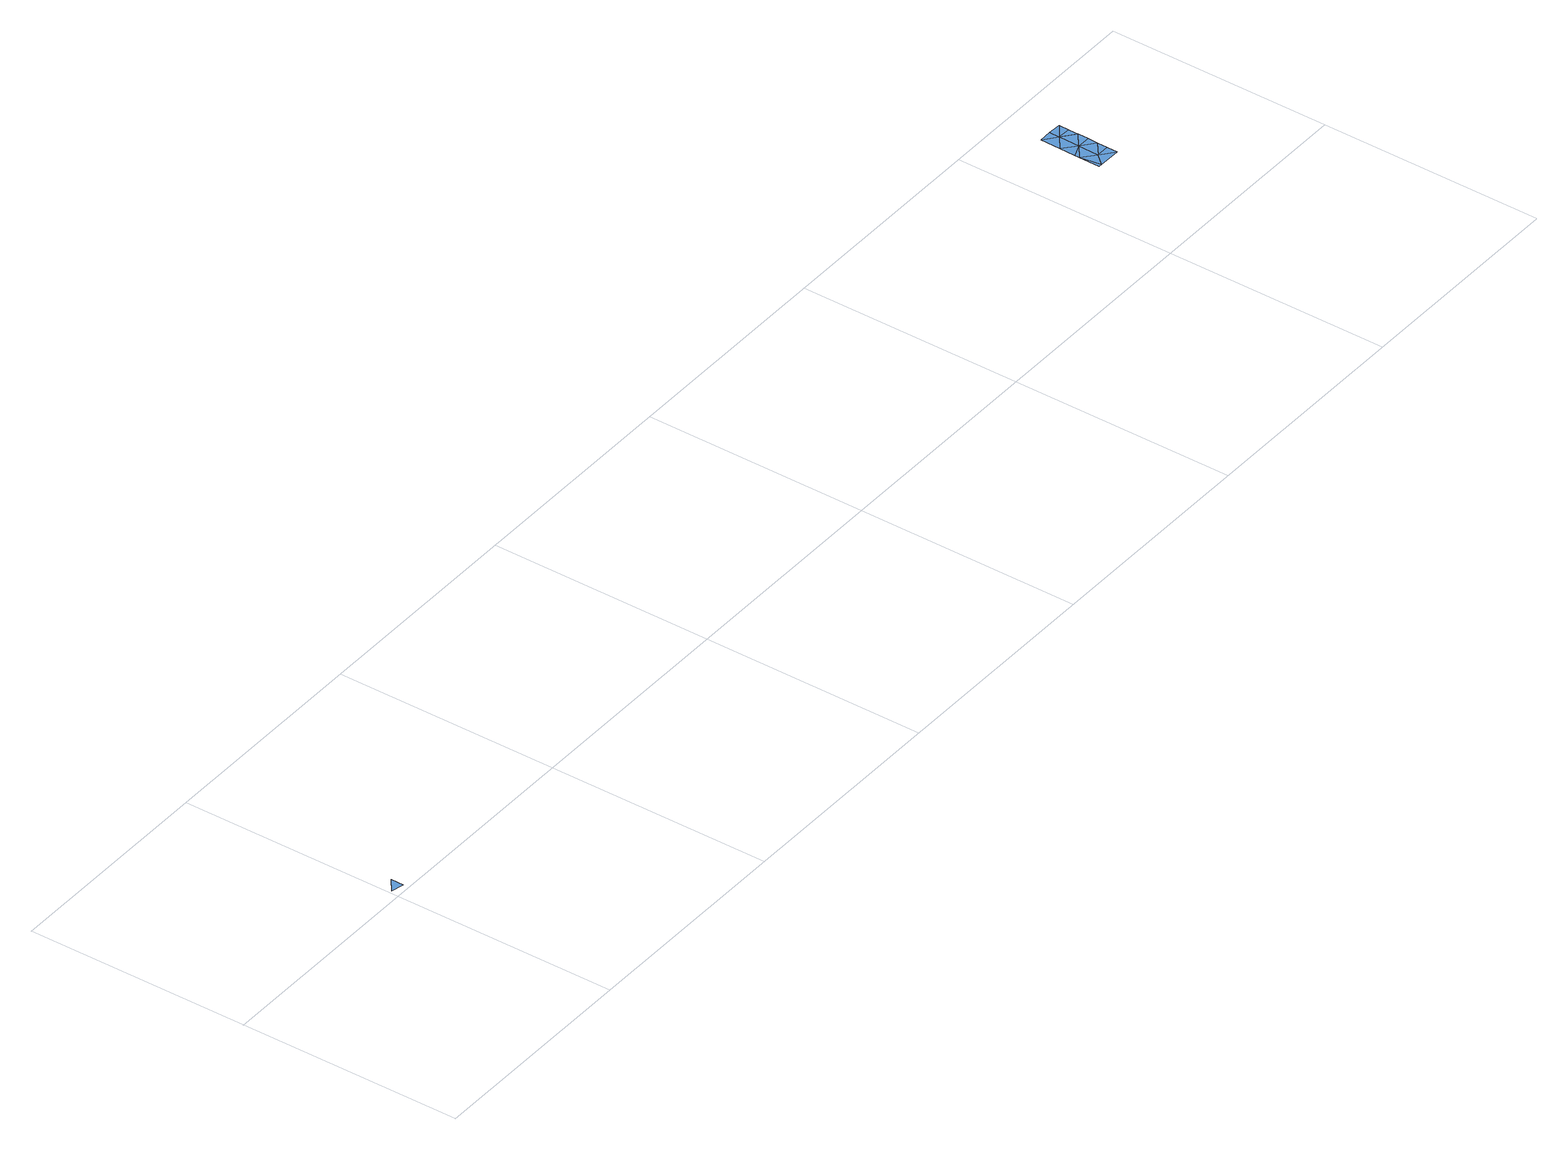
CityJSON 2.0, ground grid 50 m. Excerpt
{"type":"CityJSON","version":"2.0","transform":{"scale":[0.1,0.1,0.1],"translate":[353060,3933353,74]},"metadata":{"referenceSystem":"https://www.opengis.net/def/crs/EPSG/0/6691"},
"CityObjects":{
"waterbody1":{"type":"WaterBody","attributes":{"name":"3","class":"1140","function":"1","WaterBodyRiverFloodingRiskAttribute.description":"2","WaterBodyRiverFloodingRiskAttribute.rankOrg":"2","WaterBodyRiverFloodingRiskAttribute.adminType":"2","WaterBodyRiverFloodingRiskAttribute.scale":"L2"},"geometry":[{"type":"MultiSurface","lod":"1","boundaries":[[[0,1,2]]]}]},
"waterbody2":{"type":"WaterBody","attributes":{"name":"3","class":"1140","function":"1","WaterBodyRiverFloodingRiskAttribute.description":"2","WaterBodyRiverFloodingRiskAttribute.rankOrg":"2","WaterBodyRiverFloodingRiskAttribute.adminType":"2","WaterBodyRiverFloodingRiskAttribute.scale":"L2"},"geometry":[{"type":"MultiSurface","lod":"1","boundaries":[[[3,4,5]],[[5,6,3]],[[7,8,9]],[[10,9,11]],[[6,12,3]],[[3,13,14]],[[11,9,15]],[[9,10,7]],[[13,8,16]],[[8,3,12]],[[8,13,3]],[[8,12,17]],[[8,17,18]],[[9,8,18]],[[14,19,3]],[[16,8,7]],[[19,4,3]],[[15,9,18]],[[15,18,20]]]}]}
},
"vertices":[
[2,15,7],[30,9,7],[30,37,7],
[2672,387,1],[2701,409,1],[2672,410,1],[2644,410,1],[2699,317,1],[2671,341,1],[2670,294,1],[2699,294,1],[2698,270,1],[2643,365,1],[2700,363,1],[2700,364,1],[2649,271,1],[2700,340,1],[2642,329,1],[2642,318,1],[2700,386,1],[2641,271,1]
]}
